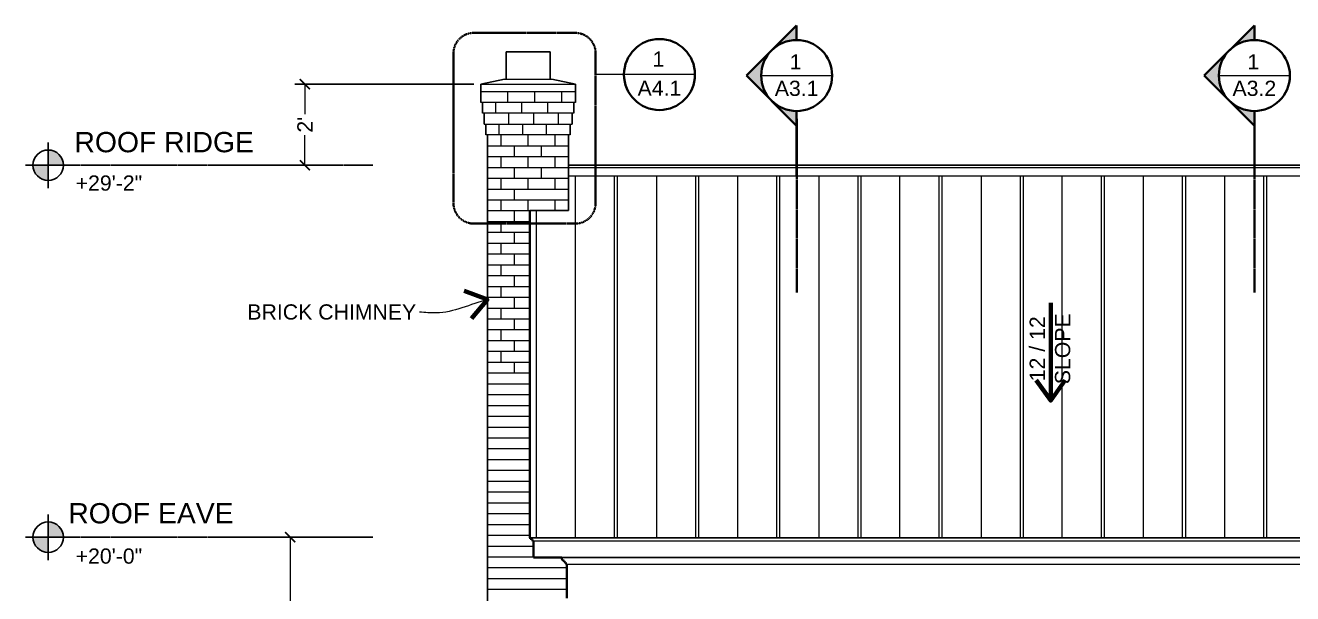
# Model space of a CAD drawing. Header units: inches. Extents: x -54 to 15382, y 469 to 41738.
# Drawn here: x 53.4 to 428.2, y 5651.2 to 5819.4 of the extents above; entities that cross this region are included whole.
import ezdxf

# ---------------------------------------------------------------- set-up
doc = ezdxf.new("R2010")
doc.units = ezdxf.units.IN
doc.header["$MEASUREMENT"] = 0
doc.linetypes.add('CENTER', pattern=[2, 1.25, -0.25, 0.25, -0.25])
doc.linetypes.add('DASHED2', pattern=[0.375, 0.25, -0.125])
doc.layers.get('0').update_dxf_attribs({"lineweight": 9})
for name, color, linetype, lineweight in [('1', 7, 'Continuous', 9), ('2', 7, 'Continuous', 18), ('3', 7, 'Continuous', 30), ('4', 7, 'Continuous', 40), ('A-DIMSx', 7, 'Continuous', 9), ('A-LINK', 7, 'Continuous', 40), ('A-TEXTx', 7, 'Continuous', 18)]:
    doc.layers.add(name, color=color, linetype=linetype, lineweight=lineweight)
doc.styles.get("Standard").update_dxf_attribs({"font": 'arial.ttf'})
doc.dimstyles.get("Standard").update_dxf_attribs({"dimtxt": 3, "dimasz": 2, "dimexe": 0.03125, "dimexo": 0.0625, "dimgap": 0.03125, "dimtad": 0, "dimtoh": 1, "dimdec": 4, "dimlfac": 0.99985, "dimzin": 0, "dimdsep": 46, "dimlunit": 4, "dimtxsty": 'Standard', "dimblk": 'ARCHTICK', "dimblk1": 'ARCHTICK', "dimblk2": 'ARCHTICK', "dimcen": 0.09, "dimclrt": 256, "dimadec": 0, "dimazin": 0, "dimtfac": 1, "dimtdec": 4, "dimtofl": 0, "dimtmove": 0, "dimatfit": 3, "dimfxl": 1, "dimtolj": 1, "dimtzin": 0, "dimarcsym": 0})

# ---------------------------------------------------------------- blocks, each defined once
blk = doc.blocks.new('_ArchTick')
at = {"color": 0, "linetype": 'ByBlock', "lineweight": 0, "const_width": 0.15}
blk.add_lwpolyline([(-0.5, -0.5), (0.5, 0.5)], dxfattribs=at)
blk = doc.blocks.new('Point')
at = {"lineweight": 0, "ltscale": 0.1}
h = blk.add_hatch(color=256, dxfattribs=at)
h.dxf.hatch_style = 1
h.paths.add_polyline_path([(-3.2903, 4.1654, 0.414214), (-3.3528, 4.1029), (-3.2903, 4.1029)])
h.paths.add_polyline_path([(-3.2903, 4.1029), (-3.2903, 4.0404, 0.414214), (-3.2278, 4.1029)])
at = {"layer": '3', "ltscale": 0.1}
for q in [(-3.2903, 4.1966), (-3.384, 4.1029), (-3.1965, 4.1029), (-3.2903, 4.0091)]:
    blk.add_line((-3.2903, 4.1029), q, dxfattribs=at)
blk.add_circle((-3.2903, 4.1029), 0.0625, dxfattribs=at)
blk = doc.blocks.new('*D117')
at = {"layer": 'A-DIMSx', "color": 0, "lineweight": -2, "ltscale": 0.1}
for p, q in [((154.1, 5667.94), (128.69, 5667.94)), ((183.69, 5583.95), (128.69, 5583.95))]:
    blk.add_line(p, q, dxfattribs=at)
at = {"layer": 'A-DIMSx', "color": 0, "lineweight": 5, "ltscale": 0.1}
for p, q in [((131.69, 5667.94), (131.69, 5629)), ((131.69, 5583.95), (131.69, 5622.89))]:
    blk.add_line(p, q, dxfattribs=at)
at = {"layer": 'A-DIMSx', "color": 0, "lineweight": 5, "xscale": 3, "yscale": 3, "zscale": 3}
for p, rotation in [((131.69, 5667.94), 90), ((131.69, 5583.95), 270)]:
    blk.add_blockref('_ArchTick', p, dxfattribs=dict(at, rotation=rotation))
at = {"layer": 'A-DIMSx', "ltscale": 0.25, "insert": (131.69, 5625.95), "char_height": 4.5, "attachment_point": 5, "rotation": 90}
blk.add_mtext("\\A1;7'", dxfattribs=at)
blk = doc.blocks.new('Section Callout')
at = {"layer": 'A-LINK', "ltscale": 0.1}
h = blk.add_hatch(color=256, dxfattribs=at)
h.paths.add_polyline_path([(1891.06, 7392.5), (1883.64, 7385.08), (1891.06, 7377.65, -0.198912), (1887.98, 7385.08, -0.198912)])
h.paths.add_polyline_path([(1898.48, 7399.92), (1891.06, 7392.5, -0.198912), (1898.48, 7395.58)])
h.paths.add_polyline_path([(1891.06, 7377.65), (1898.48, 7370.23), (1898.48, 7374.58, -0.198912)])
for p, q in [((1883.64, 7385.08), (1898.48, 7399.92)), ((1898.48, 7399.92), (1898.48, 7395.58)), ((1883.64, 7385.08), (1898.48, 7370.23)), ((1898.48, 7374.58), (1898.48, 7370.23)), ((1898.48, 7370.23), (1898.48, 7355.49))]:
    blk.add_line(p, q, dxfattribs=at)
blk.add_circle((1898.48, 7385.08), 10.5, dxfattribs=at)
blk = doc.blocks.new('*D241')
at = {"layer": 'A-DIMSx', "color": 0, "lineweight": -2, "ltscale": 0.1}
for p, q in [((186.04, 5801.94), (133.04, 5801.94)), ((135.28, 5777.97), (133.04, 5777.97))]:
    blk.add_line(p, q, dxfattribs=at)
at = {"layer": 'A-DIMSx', "color": 0, "lineweight": 5, "ltscale": 0.1}
for p, q in [((136.04, 5801.94), (136.04, 5793.06)), ((136.04, 5777.97), (136.04, 5786.85))]:
    blk.add_line(p, q, dxfattribs=at)
at = {"layer": 'A-DIMSx', "color": 0, "lineweight": 5, "xscale": 3, "yscale": 3, "zscale": 3}
for p, rotation in [((136.04, 5801.94), 90), ((136.04, 5777.97), 270)]:
    blk.add_blockref('_ArchTick', p, dxfattribs=dict(at, rotation=rotation))
at = {"layer": 'A-DIMSx', "ltscale": 0.25, "insert": (136.04, 5789.96), "char_height": 4.5, "attachment_point": 5, "rotation": 90}
blk.add_mtext("\\A1;2'", dxfattribs=at)
blk = doc.blocks.new('Detail Callout')
at = {"layer": '2', "ltscale": 0.1}
blk.add_line((240.24, 5822.29), (219.24, 5822.29), dxfattribs=at)
at = {"layer": 'A-LINK', "ltscale": 0.1}
blk.add_circle((229.74, 5822.29), 10.5, dxfattribs=at)

msp = doc.modelspace()

# ---------------------------------------------------------------- linework, layer by layer
at = {"layer": '1'}
for p, q in [((188.0391949, 5799.735623), (216.0391949, 5799.735623)), ((196.0391949, 5796.535623), (196.0391949, 5799.735623)), ((204.0391949, 5796.535623), (204.0391949, 5799.735623)), ((212.0391949, 5796.535623), (212.0391949, 5799.735623)), ((216.0391949, 5796.535623), (188.0391949, 5796.535623)), ((192.5391949, 5793.335623), (192.5391949, 5796.535623)), ((200.2058616, 5793.335623), (200.2058616, 5796.535623)), ((207.8725282, 5793.335623), (207.8725282, 5796.535623)), ((215.5391949, 5793.335623), (188.5391949, 5793.335623)), ((196.3725282, 5790.135623), (196.3725282, 5793.335623)), ((203.7058616, 5790.135623), (203.7058616, 5793.335623)), ((211.0391949, 5790.135623), (211.0391949, 5793.335623)), ((189.0391949, 5790.135623), (215.0391949, 5790.135623)), ((193.5391949, 5786.935623), (193.5391949, 5790.135623)), ((200.5391949, 5786.935623), (200.5391949, 5790.135623)), ((207.5391949, 5786.935623), (207.5391949, 5790.135623)), ((214.5391949, 5786.935623), (189.5391949, 5786.935623)), ((190.0391949, 5783.735623), (214.0391949, 5783.735623)), ((194.0391949, 5783.735623), (194.0391949, 5786.935623)), ((198.0391949, 5780.535623), (198.0391949, 5783.735623)), ((202.0391949, 5783.735623), (202.0391949, 5786.935623)), ((206.0391949, 5780.535623), (206.0391949, 5783.735623)), ((210.0391949, 5783.735623), (210.0391949, 5786.935623)), ((190.0391949, 5780.535623), (214.0391949, 5780.535623)), ((194.0391949, 5777.335623), (194.0391949, 5780.535623)), ((202.0391949, 5777.335623), (202.0391949, 5780.535623)), ((210.0391949, 5777.335623), (210.0391949, 5780.535623)), ((190.0391949, 5777.335623), (214.0391949, 5777.335623)), ((198.0391949, 5774.135623), (198.0391949, 5777.335623)), ((206.0391949, 5774.135623), (206.0391949, 5777.335623)), ((613.5392169, 5777.2191275), (214.0391949, 5777.2191275)), ((190.0391949, 5774.135623), (214.0391949, 5774.135623)), ((194.0391949, 5770.935623), (194.0391949, 5774.135623)), ((202.0391949, 5770.935623), (202.0391949, 5774.135623)), ((210.0391949, 5770.935623), (210.0391949, 5774.135623)), ((613.5392169, 5774.7429529), (214.0391949, 5774.7429529)), ((216.0392169, 5667.7219422), (216.0392169, 5774.7429529)), ((227.5392169, 5774.7429529), (227.5392169, 5667.7219422)), ((228.5392169, 5667.7219422), (228.5392169, 5774.7429529)), ((240.0392169, 5774.7429529), (240.0392169, 5667.7219422)), ((251.5392169, 5774.7429529), (251.5392169, 5667.7219422)), ((252.5392169, 5667.7219422), (252.5392169, 5774.7429529)), ((264.0392169, 5667.7219422), (264.0392169, 5774.7429529)), ((275.5392169, 5774.7429529), (275.5392169, 5667.7219422)), ((276.5392169, 5667.7219422), (276.5392169, 5774.7429529)), ((288.0392169, 5774.7429529), (288.0392169, 5667.7219422)), ((299.5392169, 5774.7429529), (299.5392169, 5667.7219422)), ((300.5392169, 5667.7219422), (300.5392169, 5774.7429529)), ((312.0392169, 5667.7219422), (312.0392169, 5774.7429529)), ((323.5392169, 5774.7429529), (323.5392169, 5667.7219422)), ((324.5392169, 5667.7219422), (324.5392169, 5774.7429529)), ((336.0392169, 5774.7429529), (336.0392169, 5667.7219422)), ((347.5392169, 5774.7429529), (347.5392169, 5667.7219422)), ((348.5392169, 5667.7219422), (348.5392169, 5774.7429529)), ((360.0392169, 5667.7219422), (360.0392169, 5774.7429529)), ((371.5392169, 5774.7429529), (371.5392169, 5667.7219422)), ((372.5392169, 5667.7219422), (372.5392169, 5774.7429529)), ((384.0392169, 5667.7219422), (384.0392169, 5774.7429529)), ((395.5392169, 5774.7429529), (395.5392169, 5667.7219422)), ((396.5392169, 5667.7219422), (396.5392169, 5774.7429529)), ((408.0392169, 5774.7429529), (408.0392169, 5667.7219422)), ((419.5392169, 5774.7429529), (419.5392169, 5667.7219422)), ((420.5392169, 5667.7219422), (420.5392169, 5774.7429529)), ((190.0391949, 5770.935623), (214.0391949, 5770.935623)), ((198.0391949, 5767.735623), (198.0391949, 5770.935623)), ((190.0391949, 5767.735623), (214.0391949, 5767.735623)), ((194.0391949, 5764.535623), (194.0391949, 5767.735623)), ((202.0391949, 5764.535623), (202.0391949, 5767.735623)), ((210.0391949, 5764.535623), (210.0391949, 5767.735623)), ((190.0391949, 5764.535623), (202.5392169, 5764.535623)), ((190.0391949, 5761.335623), (202.5392169, 5761.335623)), ((194.0391949, 5758.135623), (194.0391949, 5761.335623)), ((198.0391949, 5761.335623), (198.0391949, 5764.535623)), ((204.5392169, 5667.7219422), (204.5392169, 5764.5955712)), ((190.0391949, 5758.135623), (202.5392169, 5758.135623)), ((198.0391949, 5754.935623), (198.0391949, 5758.135623)), ((190.0391949, 5754.935623), (202.5392169, 5754.935623)), ((194.0391949, 5751.735623), (194.0391949, 5754.935623)), ((190.0391949, 5751.735623), (202.5392169, 5751.735623)), ((198.0391949, 5748.535623), (198.0391949, 5751.735623)), ((190.0391949, 5748.535623), (202.5392169, 5748.535623)), ((194.0391949, 5745.335623), (194.0391949, 5748.535623)), ((190.0391949, 5745.335623), (202.5392169, 5745.335623)), ((198.0391949, 5742.135623), (198.0391949, 5745.335623)), ((190.0391949, 5742.135623), (202.5392169, 5742.135623)), ((190.0391949, 5738.935623), (202.5392169, 5738.935623)), ((194.0391949, 5738.935623), (194.0391949, 5742.135623)), ((198.0391949, 5735.735623), (198.0391949, 5738.935623)), ((190.0391949, 5735.735623), (202.5392169, 5735.735623)), ((194.0391949, 5732.535623), (194.0391949, 5735.735623)), ((190.0391949, 5732.535623), (202.5392169, 5732.535623)), ((198.0391949, 5729.335623), (198.0391949, 5732.535623)), ((190.0391949, 5729.335623), (202.5392169, 5729.335623)), ((194.0391949, 5726.135623), (194.0391949, 5729.335623)), ((190.0391949, 5726.135623), (202.5392169, 5726.135623)), ((198.0391949, 5722.935623), (198.0391949, 5726.135623)), ((190.0391949, 5722.935623), (202.5392169, 5722.935623)), ((194.0391949, 5719.735623), (194.0391949, 5722.935623)), ((190.0391949, 5719.735623), (202.5392169, 5719.735623)), ((190.0391949, 5716.535623), (202.5392169, 5716.535623)), ((198.0391949, 5716.535623), (198.0391949, 5719.735623)), ((190.0391949, 5713.335623), (202.5392169, 5713.335623)), ((190.0391949, 5710.135623), (202.5392169, 5710.135623)), ((190.0391949, 5706.935623), (202.5392169, 5706.935623)), ((190.0391949, 5703.735623), (202.5392169, 5703.735623)), ((190.0391949, 5700.535623), (202.5392169, 5700.535623)), ((190.0391949, 5697.335623), (202.5392169, 5697.335623)), ((190.0391949, 5694.135623), (202.5392169, 5694.135623)), ((190.0391949, 5690.935623), (202.5392169, 5690.935623)), ((190.0391949, 5687.735623), (202.5392169, 5687.735623)), ((190.0391949, 5684.535623), (202.5392169, 5684.535623)), ((190.0391949, 5681.335623), (202.5392169, 5681.335623)), ((190.0391949, 5678.135623), (202.5392169, 5678.135623)), ((190.0391949, 5674.935623), (202.5392169, 5674.935623)), ((190.0391949, 5671.735623), (202.5392169, 5671.735623)), ((190.0391949, 5668.535623), (202.5392169, 5668.535623)), ((190.0391949, 5665.335623), (203.6670103, 5665.335623)), ((612.4113789, 5666.7284154), (203.6670103, 5666.7284154)), ((190.0391949, 5662.135623), (203.6670103, 5662.135623)), ((190.0391949, 5658.935623), (213.5391956, 5658.935623)), ((190.0391949, 5655.735623), (213.5391956, 5655.735623)), ((190.0391949, 5652.535623), (213.5391956, 5652.535623))]:
    msp.add_line(p, q, dxfattribs=at)
at = {"layer": '2'}
for p, q in [((195.0391949, 5803.4416121), (209.0391949, 5803.4416121)), ((188.0391949, 5801.9416121), (216.0391949, 5801.9416121)), ((214.0391949, 5774.787147), (214.0391949, 5774.7429529)), ((213.2891956, 5659.9416121), (602.5391935, 5659.9416121))]:
    msp.add_line(p, q, dxfattribs=at)
at = {"layer": '2', "ltscale": 0.1}
for p, q in [((230.3998518, 5804.8052259), (222.0151482, 5804.8052259)), ((270.9849509, 5804.5008975), (291.9849509, 5804.5008975)), ((406.3575031, 5804.5008975), (427.3575032, 5804.5008975))]:
    msp.add_line(p, q, dxfattribs=at)
at = {"layer": '3'}
for p, q in [((195.5391949, 5803.4416121), (195.5391949, 5811.4784153)), ((195.5391949, 5811.4784153), (208.5391949, 5811.4784153)), ((208.5391949, 5803.4416121), (208.5391949, 5811.4784153)), ((195.0391949, 5803.4416121), (188.0391949, 5801.9416121)), ((209.0391949, 5803.4416121), (216.0391949, 5801.9416121)), ((188.0391949, 5796.535623), (188.0391949, 5801.9416121)), ((216.0391949, 5796.535623), (216.0391949, 5801.9416121)), ((188.5391949, 5793.335623), (188.5391949, 5796.535623)), ((215.5391949, 5793.335623), (215.5391949, 5796.535623)), ((189.0391949, 5790.135623), (189.0391949, 5793.335623)), ((215.0391949, 5790.135623), (215.0391949, 5793.335623)), ((189.5391949, 5786.935623), (189.5391949, 5790.135623)), ((214.5391949, 5786.935623), (214.5391949, 5790.135623)), ((190.0391949, 5394.4712904), (190.0391949, 5786.935623)), ((214.0391949, 5777.9691275), (214.0391949, 5786.935623)), ((613.5392169, 5777.9691275), (214.0391949, 5777.9691275)), ((214.0391949, 5764.5955712), (214.0391949, 5777.9691275)), ((214.0391949, 5764.5955712), (202.5392169, 5764.5955712)), ((613.5392169, 5667.7219422), (202.5392169, 5667.7219422)), ((212.0019965, 5661.9416121), (604.0763926, 5661.941612))]:
    msp.add_line(p, q, dxfattribs=at)
at = {"layer": '3', "linetype": 'CENTER', "ltscale": 0.25}
for p, q in [((66.8512935, 5777.9691275), (156.1012935, 5777.9691275)), ((66.8512935, 5667.9416121), (156.1012935, 5667.9416121))]:
    msp.add_line(p, q, dxfattribs=at)
at = {"layer": '4'}
for p, q in [((202.5392169, 5764.5955712), (202.5392169, 5667.7219422)), ((202.667003, 5667.7219422), (202.667003, 5667.4784154)), ((203.667003, 5666.7284154), (203.417003, 5666.7284154)), ((203.6670103, 5666.7284154), (203.6670103, 5661.941612)), ((203.6670103, 5661.9416121), (212.0019965, 5661.9416121)), ((212.7204773, 5660.6916121), (212.7204773, 5660.9416121)), ((213.2891956, 5659.9416121), (213.5391956, 5659.9416121)), ((213.5391956, 5659.9416121), (213.5391956, 5649.9416121))]:
    msp.add_line(p, q, dxfattribs=at)
for centre, radius, start, end in [((202.7293003, 5666.7907126), 0.6905186, 354.8238451, 95.176156172), ((212.8219543, 5661.7726287), 0.8371895, 168.355064866, 263.037973001), ((212.5506716, 5659.9722228), 0.7391582, 357.626528565, 76.718910009)]:
    msp.add_arc(centre, radius, start, end, dxfattribs=at)
at = {"layer": 'A-LINK', "linetype": 'CENTER', "ltscale": 0.15}
for p, q in [((281.4849509, 5740.3626708), (281.4849509, 5791.7729754)), ((416.8575031, 5740.3626708), (416.8575031, 5791.7729754))]:
    msp.add_line(p, q, dxfattribs=at)
at = {"layer": 'A-LINK', "linetype": 'DASHED2', "ltscale": 0.5, "flags": 128}
msp.add_lwpolyline([(179.9869445, 5811.1237927), (179.9869445, 5766.6943164, 0.4142135624), (185.9869445, 5760.6943164), (216.0151482, 5760.6943164, 0.4142135624), (222.0151482, 5766.6943164), (222.0151482, 5811.1237927, 0.4142135624), (216.0151482, 5817.1237927), (185.9869445, 5817.1237927, 0.4142135624)], format="xyb", close=True, dxfattribs=at)

# ---------------------------------------------------------------- block references
at = {"ltscale": 0.1}
for p in [(-1617, -1580.5746862), (-1481.6274478, -1580.5746862)]:
    msp.add_blockref('Section Callout', p, dxfattribs=at)
at = {"ltscale": 0.1, "xscale": -72, "yscale": 72, "zscale": 72}
for p in [(-176.7982155, 5482.5614162), (-176.7982155, 5372.5339007)]:
    msp.add_blockref('Point', p, dxfattribs=at)
at = {"layer": '2', "ltscale": 0.25}
msp.add_blockref('Detail Callout', (11.1621962, -17.4861756), dxfattribs=at)

# ---------------------------------------------------------------- texts
at = {"layer": 'A-LINK', "ltscale": 0.1, "attachment_point": 5}
for s, insert, char_height, width in [('1', (240.589709, 5809.3631622), 4.5, 9.771161836), ('{1}', (281.1748078, 5808.5442485), 4.5, 9.771161836), ('{1}', (416.54736, 5808.5442485), 4.5, 9.771161836), ('{\\H0.75x;A4.1}', (240.8955944, 5800.7628715), 6, 9.85131083), ('{\\H0.75x;A3.1}', (281.4806931, 5800.6909333), 6, 9.85131083), ('{\\H0.75x;A3.2}', (416.8532454, 5800.6909333), 6, 9.85131083)]:
    msp.add_mtext(s, dxfattribs=dict(at, insert=insert, char_height=char_height, width=width))
at = {"layer": 'A-TEXTx', "ltscale": 0.5, "width": 81.256520484, "attachment_point": 1}
for s, insert, char_height in [('{ROOF RIDGE }', (67.8716369, 5787.8092037), 6), ('{+29\'-2"}', (68.2263201, 5774.9544242), 4.5), ('{ROOF EAVE}', (66.0518008, 5678.0278459), 6), ('{+20\'-0"}', (68.2263201, 5664.6130223), 4.5)]:
    msp.add_mtext(s, dxfattribs=dict(at, insert=insert, char_height=char_height))
at = {"layer": 'A-TEXTx', "ltscale": 0.25, "insert": (168.9559633, 5734.5401697), "char_height": 4.5, "attachment_point": 6}
msp.add_mtext('{BRICK CHIMNEY}', dxfattribs=at)
at = {"layer": 'A-TEXTx', "ltscale": 0.5, "insert": (356.4182237, 5723.6822735), "char_height": 4.5, "attachment_point": 5, "rotation": 90}
msp.add_mtext('{12 / 12 \\PSLOPE}', dxfattribs=at)

# ---------------------------------------------------------------- dimensions: what is measured, and where the dimension line sits
at = {"layer": 'A-DIMSx', "ltscale": 0.1}
for base, p1, p2, picture, middle in [((136.0391949, 5801.9416121), (137.2755605, 5777.9691275), (188.0391949, 5801.9416121), '*D241', (136.0391949, 5789.9553698)), ((131.6931521, 5667.9416121), (185.6931521, 5583.95198), (156.1012935, 5667.9416121), '*D117', (131.6931521, 5625.946796))]:
    dim = msp.add_linear_dim(base=base, p1=p1, p2=p2, angle=90, dimstyle='Standard', override={"dimtxt": 4.5, "dimasz": 3, "dimexe": 3, "dimexo": 2, "dimgap": 1, "dimlfac": -47.9928, "dimlwd": 5}, dxfattribs=at)
    dim.commit()
    dim.dimension.update_dxf_attribs({"geometry": picture, "text_midpoint": middle})

# ---------------------------------------------------------------- leaders
at = {"layer": 'A-TEXTx', "path_type": 1, "annotation_type": 0, "has_hookline": 1, "hookline_direction": 1, "text_width": 49.4079127}
msp.add_leader([(190.0391949, 5738.2264862), (174.85751, 5734.2647751), (169.9559633, 5734.5401697)], dimstyle='Standard', override={"dimasz": 6, "dimgap": 1, "dimldrblk": 'Open90', "dimlwd": 65535}, dxfattribs=at)
at = {"layer": 'A-TEXTx'}
msp.add_leader([(356.6087863, 5708.3649964), (356.6087863, 5726.5990263), (356.6087863, 5737.2357587)], dimstyle='Standard', override={"dimasz": 6, "dimgap": 1, "dimldrblk": 'Open90', "dimlwd": 65535}, dxfattribs=at)

doc.saveas('drawing.dxf')
